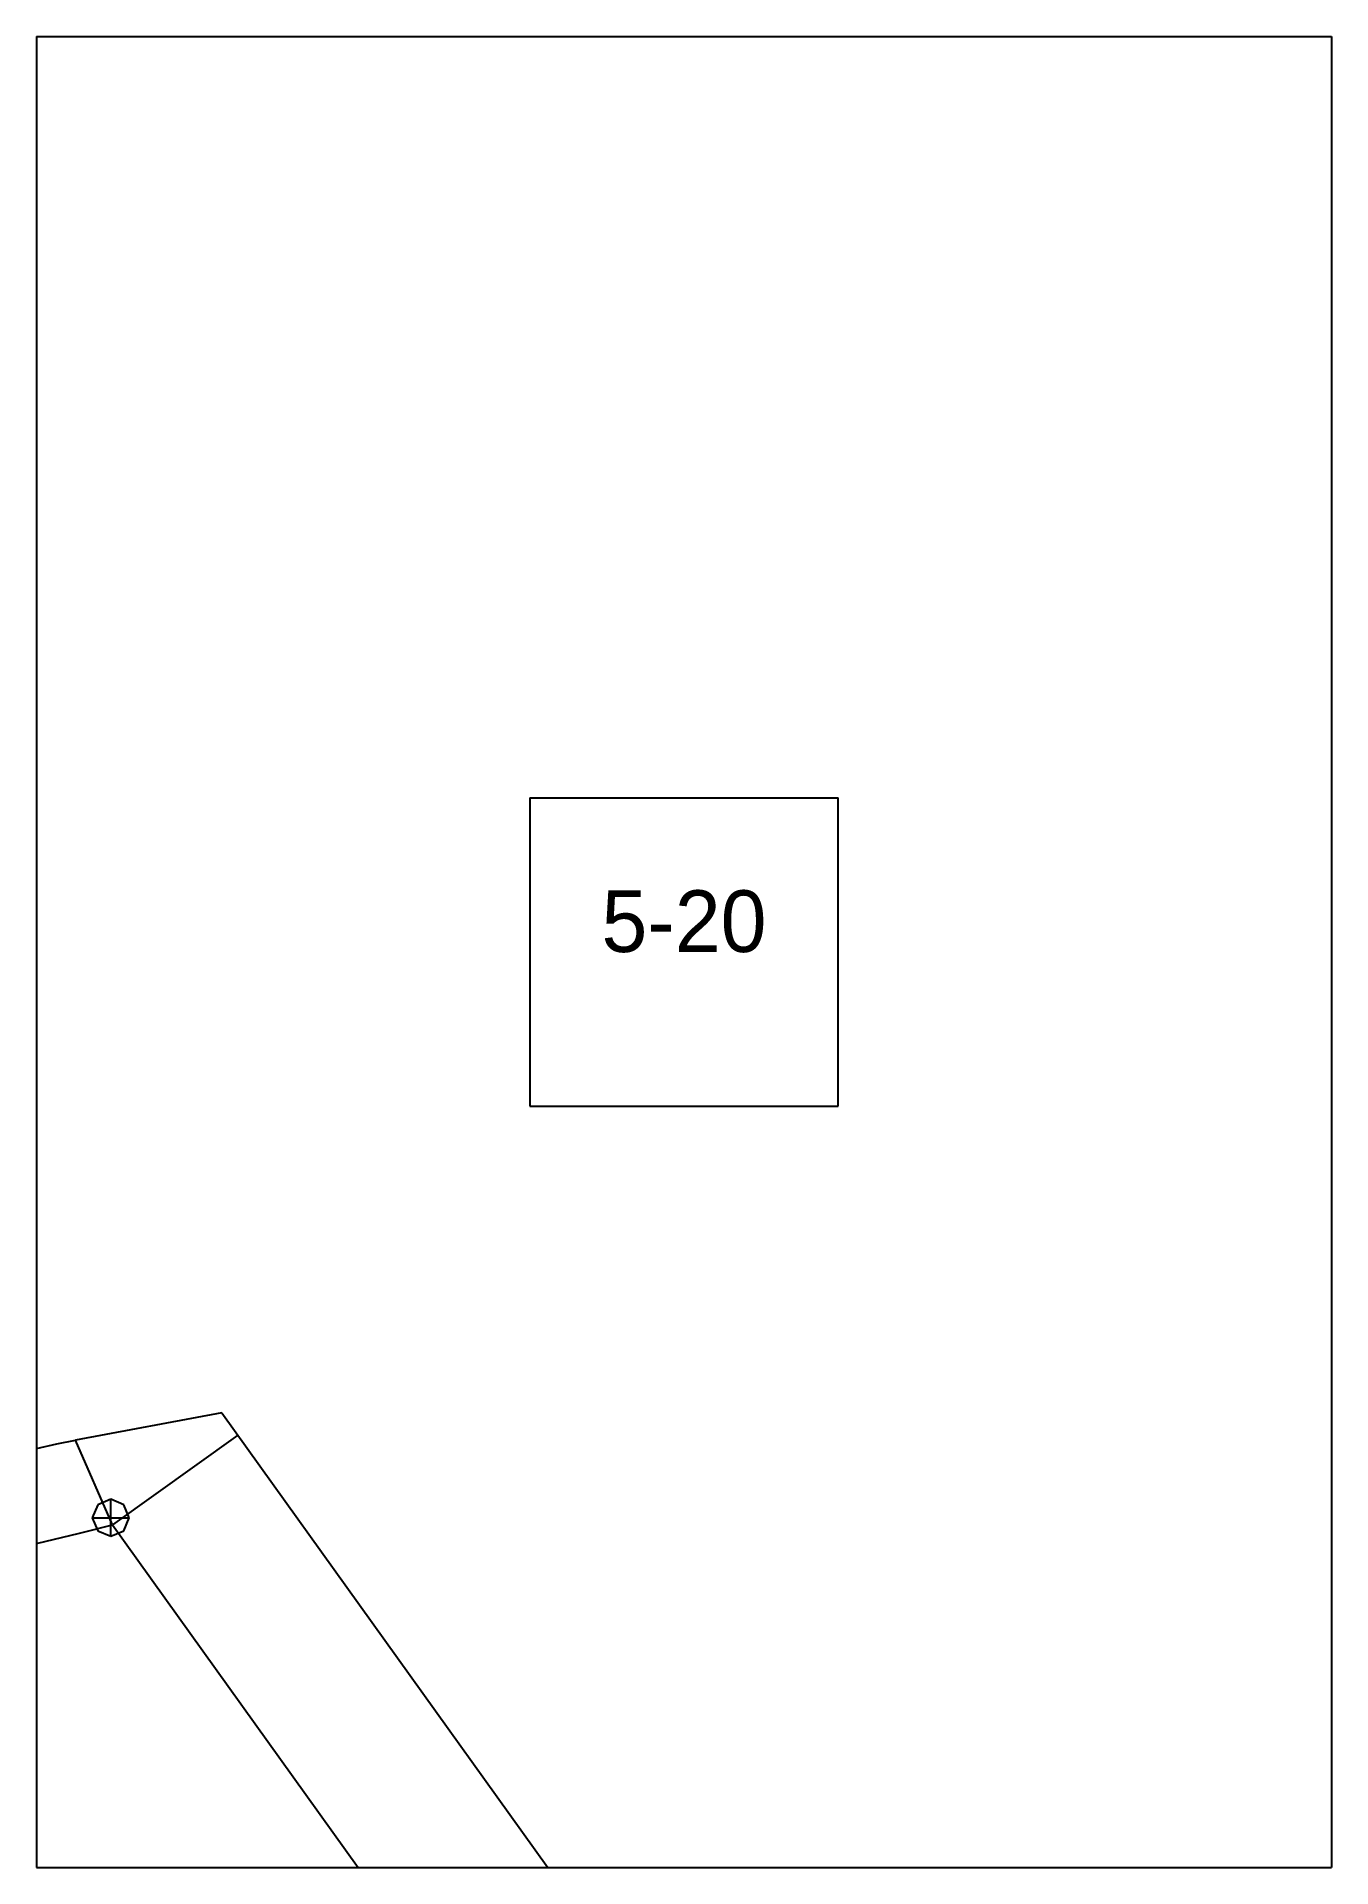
# Paper-space layout 'Plan 5-20' of a CAD drawing. Header units: metres, sheet in millimetres. Extents: x 0 to 210, y 0 to 297.
# The model-space entities are those that its viewports show. They can reach past a viewport. Long polylines and large blocks are cut down to what shows.
import ezdxf
from ezdxf.enums import TextEntityAlignment as Align

# ---------------------------------------------------------------- set-up
doc = ezdxf.new("R2010")
doc.units = ezdxf.units.M
for name, color, linetype in [('default', 7, 'Continuous'), ('TEXTLAYER', 7, 'Continuous'), ('VIEWPORTS', 7, 'Continuous')]:
    doc.layers.add(name, color=color, linetype=linetype)

msp = doc.modelspace()

# ---------------------------------------------------------------- linework, layer by layer
at = {"color": 9}
for p, q in [((3990, -891), (3990, -1188)), ((3990, -891), (3990, -1188)), ((4200, -891), (4200, -1188)), ((4200, -891), (4200, -1188)), ((3780, -1188), (3990, -1188)), ((3780, -1188), (3990, -1188)), ((3990, -1188), (4200, -1188)), ((3990, -1188), (3990, -1485)), ((3990, -1188), (4200, -1188)), ((3990, -1188), (3990, -1485)), ((4200, -1188), (4410, -1188)), ((4200, -1188), (4200, -1485)), ((4200, -1188), (4410, -1188)), ((4200, -1188), (4200, -1485)), ((4070, -1311.5), (4120, -1311.5)), ((4070, -1311.5), (4070, -1361.5)), ((4120, -1361.5), (4120, -1311.5)), ((4070, -1361.5), (4120, -1361.5)), ((3780, -1485), (3990, -1485)), ((3780, -1485), (3990, -1485)), ((3990, -1485), (4200, -1485)), ((3990, -1485), (3990, -1782)), ((3990, -1485), (4200, -1485)), ((3990, -1485), (3990, -1782)), ((4200, -1485), (4410, -1485)), ((4200, -1485), (4200, -1782)), ((4200, -1485), (4410, -1485)), ((4200, -1485), (4200, -1782))]:
    msp.add_line(p, q, dxfattribs=at)
at = {"layer": 'default', "color": 7, "linetype": 'Continuous'}
for p, q in [((4020.04, -1411.24), (3996.33, -1415.7)), ((4020.04, -1411.24), (4209.03, -1674.8)), ((3986.13, -1417.99), (3993.28, -1416.27)), ((3993.28, -1416.27), (3996.33, -1415.7)), ((4002.33, -1429.44), (3996.33, -1415.7)), ((4022.65, -1414.87), (4002.33, -1429.44)), ((4002.03, -1425.28), (3999.91, -1426.16)), ((4004.16, -1426.16), (4002.03, -1425.28)), ((4002.03, -1431.28), (4002.03, -1425.28)), ((3999.91, -1426.16), (3999.03, -1428.28)), ((3999.03, -1428.28), (3999.91, -1430.4)), ((3999.03, -1428.28), (4005.03, -1428.28)), ((4005.03, -1428.28), (4004.16, -1426.16)), ((4004.16, -1430.4), (4005.03, -1428.28)), ((3989.63, -1432.57), (3996.98, -1430.8)), ((3996.98, -1430.8), (4002.33, -1429.44)), ((3999.91, -1430.4), (4002.03, -1431.28)), ((4002.03, -1431.28), (4004.16, -1430.4)), ((4002.33, -1429.44), (4172.66, -1666.97)), ((3982.42, -1434.21), (3989.63, -1432.57))]:
    msp.add_line(p, q, dxfattribs=at)

# ---------------------------------------------------------------- texts
at = {"layer": 'TEXTLAYER', "color": 1}
msp.add_text('5-20', height=10, dxfattribs=at).set_placement((4095, -1336.5), align=Align.CENTER)

psp = doc.layouts.new('Plan 5-20')

# ---------------------------------------------------------------- viewports
at = {"layer": 'VIEWPORTS'}
psp.add_viewport(center=(105, 148.5), size=(210, 297), view_center_point=(4095, -1336.5), view_height=297, dxfattribs=at)

doc.saveas('drawing.dxf')
